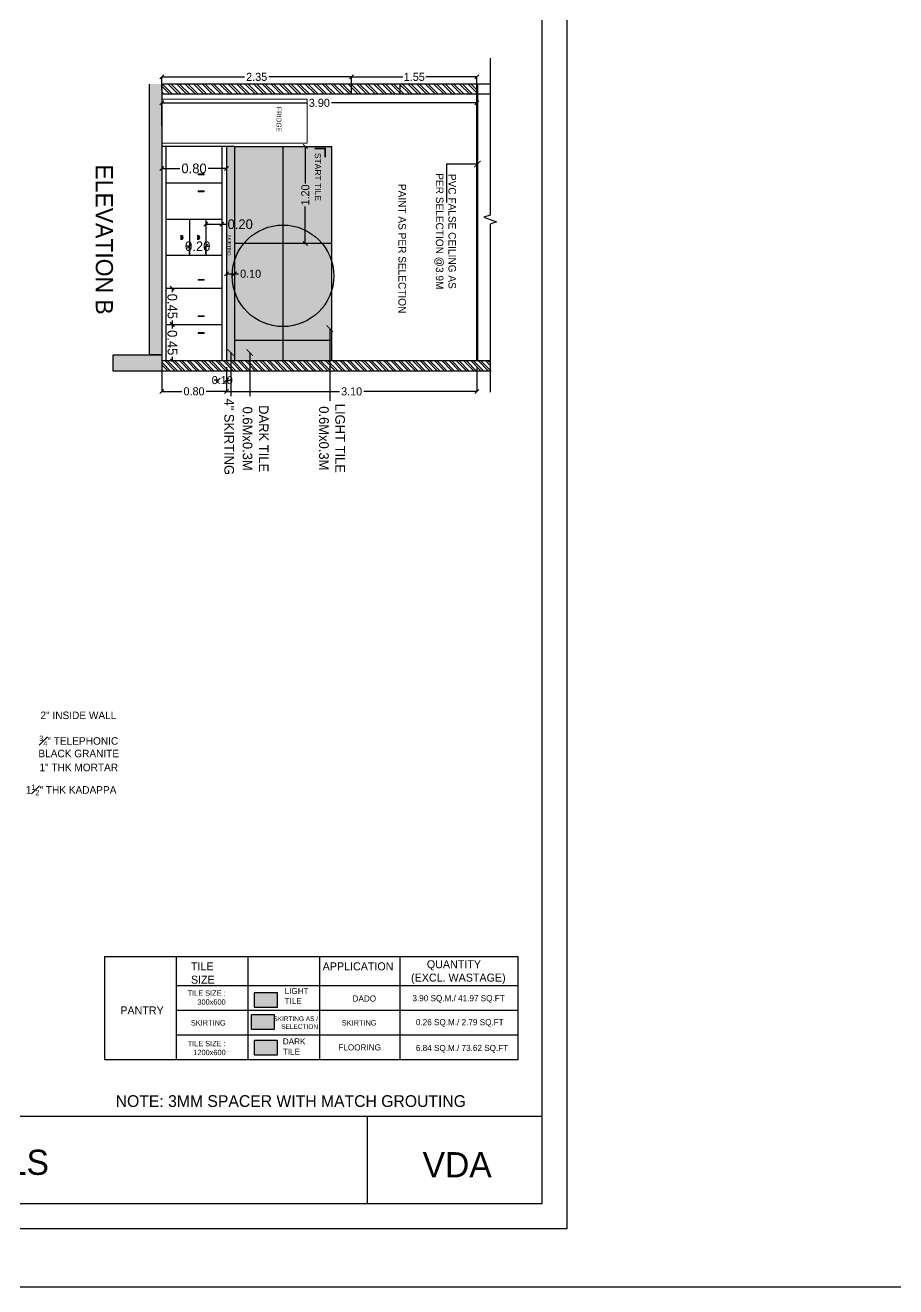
# Model space of a CAD drawing. Header units: metres. Extents: x 494 to 1845, y -666 to 1061.
# Drawn here: x 1408.6 to 1419.37, y 271.75 to 287.36 of the extents above; entities that cross this region are included whole.
import ezdxf

# ---------------------------------------------------------------- set-up
doc = ezdxf.new("R2010")
doc.units = ezdxf.units.M
doc.header["$MEASUREMENT"] = 0
doc.linetypes.add('1', pattern=[0])
doc.layers.get('Defpoints').update_dxf_attribs({"color": 12})
for name, color, linetype, lineweight in [('01 WALL', 7, 'Continuous', 25), ('04 TEXT', 7, 'Continuous', 13), ('ARCHITECTURAL COMMENTS', 2, 'Continuous', 30), ('DIMENSION', 8, 'Continuous', 5), ('Furniture', 8, 'Continuous', 13), ('VDA - WALL PAINTS', 7, 'Continuous', 30), ('VDA-Col-slab', 1, 'Continuous', 30), ('VDA-FURNITURE', 8, 'Continuous', 13), ('VDA-HATCH', 8, 'Continuous', 9), ('VDA-WALL', 250, 'Continuous', 25), ('VDA_LIGHT TILES', 254, 'Continuous', 5)]:
    doc.layers.add(name, color=color, linetype=linetype, lineweight=lineweight)
for name, color, linetype in [('Flooring', 250, 'Continuous'), ('SHEET', 7, 'Continuous'), ('TEXT', 7, 'Continuous'), ('TILES', 4, '1'), ('VDA DIMENSION', 8, 'Continuous'), ('VDA-TEXT', 250, '1'), ('VDA_CEILING', 250, 'Continuous'), ('VDA_WALL BELOW', 8, '1')]:
    doc.layers.add(name, color=color, linetype=linetype)
doc.styles.add('0.2', font='arial.ttf', dxfattribs={"height": 0.2})
doc.styles.add('arial', font='arial.ttf', dxfattribs={"height": 0.3})
doc.styles.add('AutoDCRFont', font='arial.ttf')
doc.styles.add('RS', font='GOTHIC.TTF')
doc.styles.get("Standard").update_dxf_attribs({"font": 'arial.ttf'})
doc.dimstyles.new('Copy of Copy of SMALL', dxfattribs={"dimtxt": 0.125, "dimasz": 0.05, "dimexe": 0, "dimexo": 0.02, "dimgap": 0.02, "dimtad": 0, "dimzin": 0, "dimdsep": 46, "dimtxsty": 'RS', "dimblk": 'OBLIQUE', "dimcen": 2.5, "dimclrd": 8, "dimclre": 8, "dimclrt": 5, "dimadec": 0, "dimazin": 0, "dimtfac": 1, "dimtofl": 0, "dimtmove": 0, "dimatfit": 3, "dimldrblk": 'OBLIQUE', "dimfxl": 0, "dimtolj": 1, "dimtzin": 0, "dimarcsym": 0})
doc.dimstyles.new('SMALL', dxfattribs={"dimtxt": 0.16, "dimasz": 0.05, "dimexe": 0, "dimexo": 0, "dimgap": 0.05, "dimtad": 0, "dimdec": 1, "dimzin": 0, "dimdsep": 46, "dimtxsty": 'RS', "dimblk": 'ARCHTICK', "dimcen": 2.5, "dimclrd": 256, "dimclre": 256, "dimclrt": 5, "dimadec": 0, "dimazin": 0, "dimtfac": 1, "dimtofl": 0, "dimtmove": 0, "dimatfit": 3, "dimldrblk": 'ARCHTICK', "dimfxl": 0, "dimtolj": 1, "dimtzin": 0, "dimarcsym": 0})

# ---------------------------------------------------------------- blocks, each defined once
blk = doc.blocks.new('PB')
at = {"layer": 'VDA-HATCH', "lineweight": 40}
h = blk.add_hatch(color=256, dxfattribs=at)
h.dxf.hatch_style = 1
h.paths.add_polyline_path([(1495.965, 261.215), (1495.765, 261.215), (1495.765, 260.615), (1495.965, 260.615)])
at = {"layer": 'VDA-Col-slab'}
blk.add_lwpolyline([(1495.765, 261.215), (1495.965, 261.215), (1495.965, 260.615), (1495.765, 260.615)], close=True, dxfattribs=at)
blk = doc.blocks.new('_Oblique')
at = {"color": 0, "linetype": 'ByBlock', "lineweight": -2}
blk.add_line((-0.5, -0.5), (0.5, 0.5), dxfattribs=at)
blk = doc.blocks.new('*D797')
at = {"layer": 'Defpoints', "color": 0}
for p in [(1411.09, 283.205), (1414.19, 283.205), (1414.19, 282.828)]:
    blk.add_point(p, dxfattribs=at)
at = {"layer": 'VDA DIMENSION', "color": 8, "lineweight": -2}
for p, q in [((1411.09, 283.128), (1411.09, 282.828)), ((1414.19, 283.128), (1414.19, 282.828)), ((1411.09, 282.828), (1412.489, 282.828)), ((1414.19, 282.828), (1412.79, 282.828))]:
    blk.add_line(p, q, dxfattribs=at)
at = {"layer": 'VDA DIMENSION', "color": 8, "lineweight": -2, "xscale": 0.05, "yscale": 0.05, "zscale": 0.05, "rotation": 180}
blk.add_blockref('_Oblique', (1411.09, 282.828), dxfattribs=at)
at = {"layer": 'VDA DIMENSION', "color": 8, "lineweight": -2, "xscale": 0.05, "yscale": 0.05, "zscale": 0.05}
blk.add_blockref('_Oblique', (1414.19, 282.828), dxfattribs=at)
at = {"layer": 'VDA DIMENSION', "color": 5, "insert": (1412.64, 282.828), "char_height": 0.1, "attachment_point": 5, "style": 'RS'}
blk.add_mtext('\\A1;3.10', dxfattribs=at)
blk = doc.blocks.new('*D798')
at = {"layer": 'Defpoints', "color": 0}
for p in [(1410.99, 282.913), (1411.09, 282.968), (1411.09, 282.913)]:
    blk.add_point(p, dxfattribs=at)
at = {"layer": 'VDA DIMENSION', "color": 8, "lineweight": -2}
for p, q in [((1410.99, 282.968), (1410.94, 282.968)), ((1410.99, 282.933), (1410.99, 282.968)), ((1411.09, 282.933), (1411.09, 282.968)), ((1411.09, 282.968), (1411.14, 282.968))]:
    blk.add_line(p, q, dxfattribs=at)
at = {"layer": 'VDA DIMENSION', "color": 8, "lineweight": -2, "xscale": 0.05, "yscale": 0.05, "zscale": 0.05}
blk.add_blockref('_Oblique', (1410.99, 282.968), dxfattribs=at)
at = {"layer": 'VDA DIMENSION', "color": 8, "lineweight": -2, "xscale": 0.05, "yscale": 0.05, "zscale": 0.05, "rotation": 180}
blk.add_blockref('_Oblique', (1411.09, 282.968), dxfattribs=at)
at = {"layer": 'VDA DIMENSION', "color": 5, "insert": (1411.039, 282.968), "char_height": 0.1, "attachment_point": 5, "style": 'RS'}
blk.add_mtext('\\A1;0.10', dxfattribs=at)
blk = doc.blocks.new('*D799')
at = {"layer": 'Defpoints', "color": 0}
for p in [(1410.29, 283.205), (1411.09, 283.205), (1411.09, 282.829)]:
    blk.add_point(p, dxfattribs=at)
at = {"layer": 'VDA DIMENSION', "color": 8, "lineweight": -2}
for p, q in [((1410.29, 283.129), (1410.29, 282.829)), ((1411.09, 283.129), (1411.09, 282.829)), ((1410.29, 282.829), (1410.539, 282.829)), ((1411.09, 282.829), (1410.84, 282.829))]:
    blk.add_line(p, q, dxfattribs=at)
at = {"layer": 'VDA DIMENSION', "color": 8, "lineweight": -2, "xscale": 0.05, "yscale": 0.05, "zscale": 0.05, "rotation": 180}
blk.add_blockref('_Oblique', (1410.29, 282.829), dxfattribs=at)
at = {"layer": 'VDA DIMENSION', "color": 8, "lineweight": -2, "xscale": 0.05, "yscale": 0.05, "zscale": 0.05}
blk.add_blockref('_Oblique', (1411.09, 282.829), dxfattribs=at)
at = {"layer": 'VDA DIMENSION', "color": 5, "insert": (1410.69, 282.829), "char_height": 0.1, "attachment_point": 5, "style": 'RS'}
blk.add_mtext('\\A1;0.80', dxfattribs=at)
blk = doc.blocks.new('*D800')
at = {"layer": 'Defpoints', "color": 0}
for p in [(1412.64, 286.72), (1410.29, 286.54), (1412.64, 286.54)]:
    blk.add_point(p, dxfattribs=at)
at = {"layer": 'VDA DIMENSION', "color": 8, "lineweight": -2}
for p, q in [((1410.29, 286.56), (1410.29, 286.72)), ((1410.29, 286.72), (1411.315, 286.72)), ((1412.64, 286.72), (1411.615, 286.72)), ((1412.64, 286.56), (1412.64, 286.72))]:
    blk.add_line(p, q, dxfattribs=at)
at = {"layer": 'VDA DIMENSION', "color": 8, "lineweight": -2, "xscale": 0.05, "yscale": 0.05, "zscale": 0.05, "rotation": 180}
blk.add_blockref('_Oblique', (1410.29, 286.72), dxfattribs=at)
at = {"layer": 'VDA DIMENSION', "color": 8, "lineweight": -2, "xscale": 0.05, "yscale": 0.05, "zscale": 0.05}
blk.add_blockref('_Oblique', (1412.64, 286.72), dxfattribs=at)
at = {"layer": 'VDA DIMENSION', "color": 5, "insert": (1411.465, 286.72), "char_height": 0.1, "attachment_point": 5, "style": 'RS'}
blk.add_mtext('\\A1;2.35', dxfattribs=at)
blk = doc.blocks.new('*D801')
at = {"layer": 'Defpoints', "color": 0}
for p in [(1414.19, 286.399), (1410.29, 286.093), (1414.19, 286.093)]:
    blk.add_point(p, dxfattribs=at)
at = {"layer": 'VDA DIMENSION', "color": 8, "lineweight": -2}
for p, q in [((1410.29, 286.113), (1410.29, 286.399)), ((1410.29, 286.399), (1412.089, 286.399)), ((1414.19, 286.399), (1412.39, 286.399)), ((1414.19, 286.113), (1414.19, 286.399))]:
    blk.add_line(p, q, dxfattribs=at)
at = {"layer": 'VDA DIMENSION', "color": 8, "lineweight": -2, "xscale": 0.05, "yscale": 0.05, "zscale": 0.05, "rotation": 180}
blk.add_blockref('_Oblique', (1410.29, 286.399), dxfattribs=at)
at = {"layer": 'VDA DIMENSION', "color": 8, "lineweight": -2, "xscale": 0.05, "yscale": 0.05, "zscale": 0.05}
blk.add_blockref('_Oblique', (1414.19, 286.399), dxfattribs=at)
at = {"layer": 'VDA DIMENSION', "color": 5, "insert": (1412.24, 286.399), "char_height": 0.1, "attachment_point": 5, "style": 'RS'}
blk.add_mtext('\\A1;3.90', dxfattribs=at)
blk = doc.blocks.new('*D802')
at = {"layer": 'Defpoints', "color": 0}
for p in [(1414.19, 286.72), (1412.64, 286.54), (1414.19, 286.54)]:
    blk.add_point(p, dxfattribs=at)
at = {"layer": 'VDA DIMENSION', "color": 8, "lineweight": -2}
for p, q in [((1412.64, 286.56), (1412.64, 286.72)), ((1412.64, 286.72), (1413.273, 286.72)), ((1414.19, 286.72), (1413.557, 286.72)), ((1414.19, 286.56), (1414.19, 286.72))]:
    blk.add_line(p, q, dxfattribs=at)
at = {"layer": 'VDA DIMENSION', "color": 8, "lineweight": -2, "xscale": 0.05, "yscale": 0.05, "zscale": 0.05, "rotation": 180}
blk.add_blockref('_Oblique', (1412.64, 286.72), dxfattribs=at)
at = {"layer": 'VDA DIMENSION', "color": 8, "lineweight": -2, "xscale": 0.05, "yscale": 0.05, "zscale": 0.05}
blk.add_blockref('_Oblique', (1414.19, 286.72), dxfattribs=at)
at = {"layer": 'VDA DIMENSION', "color": 5, "insert": (1413.415, 286.72), "char_height": 0.1, "attachment_point": 5, "style": 'RS'}
blk.add_mtext('\\A1;1.55', dxfattribs=at)
blk = doc.blocks.new('_ArchTick')
at = {"color": 0, "linetype": 'ByBlock', "const_width": 0.15}
blk.add_lwpolyline([(-0.5, -0.5), (0.5, 0.5)], dxfattribs=at)
blk = doc.blocks.new('*D803')
at = {"layer": 'Defpoints', "color": 0}
for p in [(1411.09, 284.284), (1411.19, 284.284), (1411.19, 284.284)]:
    blk.add_point(p, dxfattribs=at)
at = {"layer": 'VDA DIMENSION', "color": 8, "lineweight": -2}
for p, q in [((1411.09, 284.284), (1411.09, 284.284)), ((1411.09, 284.284), (1411.19, 284.284)), ((1411.19, 284.284), (1411.19, 284.284)), ((1411.19, 284.284), (1411.24, 284.284))]:
    blk.add_line(p, q, dxfattribs=at)
at = {"layer": 'VDA DIMENSION', "color": 8, "lineweight": -2, "xscale": 0.05, "yscale": 0.05, "zscale": 0.05, "rotation": 180}
blk.add_blockref('_Oblique', (1411.09, 284.284), dxfattribs=at)
at = {"layer": 'VDA DIMENSION', "color": 8, "lineweight": -2, "xscale": 0.05, "yscale": 0.05, "zscale": 0.05}
blk.add_blockref('_Oblique', (1411.19, 284.284), dxfattribs=at)
at = {"layer": 'VDA DIMENSION', "color": 5, "insert": (1411.39, 284.284), "char_height": 0.1, "attachment_point": 5, "style": 'RS'}
blk.add_mtext('\\A1;0.10', dxfattribs=at)
blk = doc.blocks.new('QEYHWTH-flat-1-flat-1')
at = {"layer": '01 WALL'}
blk.add_hatch(color=41, dxfattribs=at).paths.add_polyline_path([(8348.014, -3556.774), (8348.024, -3556.774), (8348.024, -3556.699), (8348.014, -3556.699)])
at = {"layer": '01 WALL', "lineweight": 0}
for p, q in [((8348.014, -3556.704), (8348.024, -3556.704)), ((8348.014, -3556.731), (8348.024, -3556.731)), ((8348.014, -3556.736), (8348.024, -3556.736)), ((8348.014, -3556.769), (8348.024, -3556.769))]:
    blk.add_line(p, q, dxfattribs=at)
blk.add_lwpolyline([(8348.014, -3556.699), (8348.024, -3556.699), (8348.024, -3556.774), (8348.014, -3556.774)], close=True, dxfattribs=at)
blk = doc.blocks.new('AQYHAT-flat-3-flat-1')
at = {"layer": '01 WALL'}
h = blk.add_hatch(color=41, dxfattribs=at)
h.paths.add_polyline_path([(-4173.286, -1778.756), (-4173.34, -1778.756, -1.095445)])
h.paths.add_polyline_path([(-4173.288, -1778.754), (-4173.338, -1778.754, -1)], flags=16)
h.paths.add_polyline_path([(-4173.288, -1778.754), (-4173.338, -1778.754, -1)], flags=0)
at = {"layer": '01 WALL', "lineweight": 0}
for p, q in [((-4173.34, -1778.756), (-4173.286, -1778.756)), ((-4173.338, -1778.754), (-4173.288, -1778.754))]:
    blk.add_line(p, q, dxfattribs=at)
for radius, start, end in [(0.0275, 354.7841, 185.2159), (0.025, 0, 180)]:
    blk.add_arc((-4173.313, -1778.754), radius, start, end, dxfattribs=at)
blk = doc.blocks.new('*D804')
at = {"layer": 'Defpoints', "color": 0}
for p in [(1410.635, 284.624), (1410.635, 284.509), (1410.835, 284.509)]:
    blk.add_point(p, dxfattribs=at)
at = {"layer": 'VDA DIMENSION', "color": 8, "lineweight": -2}
for p, q in [((1410.635, 284.624), (1410.585, 284.624)), ((1410.635, 284.529), (1410.635, 284.624)), ((1410.835, 284.529), (1410.835, 284.624)), ((1410.835, 284.624), (1410.885, 284.624))]:
    blk.add_line(p, q, dxfattribs=at)
at = {"layer": 'VDA DIMENSION', "color": 8, "lineweight": -2, "xscale": 0.05, "yscale": 0.05, "zscale": 0.05}
blk.add_blockref('_Oblique', (1410.635, 284.624), dxfattribs=at)
at = {"layer": 'VDA DIMENSION', "color": 8, "lineweight": -2, "xscale": 0.05, "yscale": 0.05, "zscale": 0.05, "rotation": 180}
blk.add_blockref('_Oblique', (1410.835, 284.624), dxfattribs=at)
at = {"layer": 'VDA DIMENSION', "color": 5, "insert": (1410.735, 284.624), "char_height": 0.12, "attachment_point": 5, "style": 'RS'}
blk.add_mtext('\\A1;0.20', dxfattribs=at)
blk = doc.blocks.new('*D805')
at = {"layer": 'Defpoints', "color": 0}
for p in [(1410.29, 285.605), (1411.09, 285.605), (1411.09, 285.587)]:
    blk.add_point(p, dxfattribs=at)
at = {"layer": 'VDA DIMENSION', "color": 8, "lineweight": -2}
for p, q in [((1410.29, 285.587), (1410.29, 285.587)), ((1410.29, 285.587), (1410.513, 285.587)), ((1411.09, 285.587), (1410.866, 285.587)), ((1411.09, 285.587), (1411.09, 285.587))]:
    blk.add_line(p, q, dxfattribs=at)
at = {"layer": 'VDA DIMENSION', "color": 8, "lineweight": -2, "xscale": 0.05, "yscale": 0.05, "zscale": 0.05, "rotation": 180}
blk.add_blockref('_Oblique', (1410.29, 285.587), dxfattribs=at)
at = {"layer": 'VDA DIMENSION', "color": 8, "lineweight": -2, "xscale": 0.05, "yscale": 0.05, "zscale": 0.05}
blk.add_blockref('_Oblique', (1411.09, 285.587), dxfattribs=at)
at = {"layer": 'VDA DIMENSION', "color": 5, "insert": (1410.69, 285.587), "char_height": 0.12, "attachment_point": 5, "style": 'RS'}
blk.add_mtext('\\A1;0.80', dxfattribs=at)
blk = doc.blocks.new('*D806')
at = {"layer": 'Defpoints', "color": 0}
for p in [(1411.034, 284.897), (1410.835, 284.885), (1411.034, 284.885)]:
    blk.add_point(p, dxfattribs=at)
at = {"layer": 'VDA DIMENSION', "color": 8, "lineweight": -2}
for p, q in [((1410.835, 284.897), (1410.835, 284.897)), ((1410.835, 284.897), (1411.034, 284.897)), ((1411.034, 284.897), (1411.034, 284.897)), ((1411.034, 284.897), (1411.084, 284.897))]:
    blk.add_line(p, q, dxfattribs=at)
at = {"layer": 'VDA DIMENSION', "color": 8, "lineweight": -2, "xscale": 0.05, "yscale": 0.05, "zscale": 0.05, "rotation": 180.0000000000491}
blk.add_blockref('_Oblique', (1410.835, 284.897), dxfattribs=at)
at = {"layer": 'VDA DIMENSION', "color": 8, "lineweight": -2, "xscale": 0.05, "yscale": 0.05, "zscale": 0.05}
blk.add_blockref('_Oblique', (1411.034, 284.897), dxfattribs=at)
at = {"layer": 'VDA DIMENSION', "color": 5, "insert": (1411.261, 284.897), "char_height": 0.12, "attachment_point": 5, "style": 'RS'}
blk.add_mtext('\\A1;0.20', dxfattribs=at)
blk = doc.blocks.new('*D814')
at = {"layer": 'Defpoints', "color": 0}
for p in [(1410.388, 284.105), (1410.419, 284.106), (1410.392, 283.655)]:
    blk.add_point(p, dxfattribs=at)
at = {"layer": 'VDA DIMENSION', "color": 8, "lineweight": -2}
for p, q in [((1410.408, 284.105), (1410.419, 284.106)), ((1410.419, 284.106), (1410.419, 284.056)), ((1410.412, 283.655), (1410.423, 283.656)), ((1410.423, 283.656), (1410.422, 283.705))]:
    blk.add_line(p, q, dxfattribs=at)
at = {"layer": 'VDA DIMENSION', "color": 8, "lineweight": -2, "xscale": 0.05000000000000001, "yscale": 0.05000000000000001, "zscale": 0.05000000000000001}
for p, rotation in [((1410.419, 284.106), 90.49997187338958), ((1410.423, 283.656), 270.4999718733896)]:
    blk.add_blockref('_Oblique', p, dxfattribs=dict(at, rotation=rotation))
at = {"layer": 'VDA DIMENSION', "color": 5, "insert": (1410.421, 283.881), "char_height": 0.12, "attachment_point": 5, "rotation": 270.5, "style": 'RS'}
blk.add_mtext('\\A1;0.45', dxfattribs=at)
blk = doc.blocks.new('*D815')
at = {"layer": 'Defpoints', "color": 0}
for p in [(1410.388, 283.655), (1410.419, 283.656), (1410.392, 283.205)]:
    blk.add_point(p, dxfattribs=at)
at = {"layer": 'VDA DIMENSION', "color": 8, "lineweight": -2}
for p, q in [((1410.408, 283.655), (1410.419, 283.656)), ((1410.419, 283.656), (1410.419, 283.606)), ((1410.412, 283.205), (1410.423, 283.206)), ((1410.423, 283.206), (1410.422, 283.255))]:
    blk.add_line(p, q, dxfattribs=at)
at = {"layer": 'VDA DIMENSION', "color": 8, "lineweight": -2, "xscale": 0.05000000000000001, "yscale": 0.05000000000000001, "zscale": 0.05000000000000001}
for p, rotation in [((1410.419, 283.656), 90.49997187338958), ((1410.423, 283.206), 270.4999718733896)]:
    blk.add_blockref('_Oblique', p, dxfattribs=dict(at, rotation=rotation))
at = {"layer": 'VDA DIMENSION', "color": 5, "insert": (1410.421, 283.431), "char_height": 0.12, "attachment_point": 5, "rotation": 270.5, "style": 'RS'}
blk.add_mtext('\\A1;0.45', dxfattribs=at)
blk = doc.blocks.new('*D825')
at = {"layer": 'Defpoints', "color": 0}
for p in [(1412.067, 285.859), (1412.075, 285.859), (1412.075, 284.659)]:
    blk.add_point(p, dxfattribs=at)
at = {"layer": 'VDA DIMENSION', "color": 8, "lineweight": -2}
for p, q in [((1412.067, 285.859), (1412.067, 285.859)), ((1412.067, 285.859), (1412.067, 285.402)), ((1412.067, 284.659), (1412.067, 285.116)), ((1412.067, 284.659), (1412.067, 284.659))]:
    blk.add_line(p, q, dxfattribs=at)
at = {"layer": 'VDA DIMENSION', "color": 8, "lineweight": -2, "xscale": 0.05, "yscale": 0.05, "zscale": 0.05}
for p, rotation in [((1412.067, 285.859), 90), ((1412.067, 284.659), 270)]:
    blk.add_blockref('_Oblique', p, dxfattribs=dict(at, rotation=rotation))
at = {"layer": 'VDA DIMENSION', "color": 5, "insert": (1412.067, 285.259), "char_height": 0.1, "attachment_point": 5, "rotation": 90, "style": 'RS'}
blk.add_mtext('\\A1;1.20', dxfattribs=at)

msp = doc.modelspace()

# ---------------------------------------------------------------- hatches: boundary and pattern name
at = {"layer": 'VDA-HATCH', "lineweight": 40}
h = msp.add_hatch(color=256, dxfattribs=at)
h.dxf.hatch_style = 1
h.paths.add_polyline_path([(1410.2898, 286.6303), (1410.2898, 283.2803), (1410.1398, 283.2803), (1410.1398, 286.6303)])
at = {"layer": 'VDA-HATCH', "lineweight": 0}
h = msp.add_hatch(dxfattribs=at)
h.set_pattern_fill('ANSI32', color=8, scale=0.2, angle=270)
h.set_pattern_definition([(315, (894.239085, 2170.51766), (0.0530330086, 0.0530330086), []), (315, (894.239085, 2170.482305), (0.0530330086, 0.0530330086), [])])
h.paths.add_polyline_path([(1410.2898, 286.6303), (1412.6398, 286.6303), (1412.6398, 286.5053), (1410.2898, 286.5053)])
h.paths.add_polyline_path([(1413.2398, 286.6303), (1413.2398, 286.5053), (1414.1898, 286.5053), (1414.1898, 286.6303)])
h.paths.add_polyline_path([(1412.6398, 286.6303), (1412.6398, 286.5053), (1413.2398, 286.5053), (1413.2398, 286.6303)])
h.paths.add_polyline_path([(1410.8609, 286.1674), (1410.8609, 286.5432), (1410.9866, 286.5432), (1410.9866, 286.1674)], flags=9)
at = {"layer": 'VDA-HATCH', "linetype": 'ByBlock', "true_color": 0x575757}
h = msp.add_hatch(color=251, dxfattribs=at)
h.dxf.hatch_style = 1
h.paths.add_polyline_path([(1411.0898, 285.8593), (1411.0898, 283.2053), (1411.1898, 283.2053), (1411.1898, 285.8593)])
at = {"layer": 'VDA-HATCH'}
h = msp.add_hatch(dxfattribs=at)
h.set_pattern_fill('ANSI32', color=256, scale=0.17, angle=270)
h.set_pattern_definition([(315, (1134.017157, 1694.34623), (0.0450780573, 0.0450780573), []), (315, (1134.017157, 1694.316175), (0.0450780573, 0.0450780573), [])])
h.paths.add_polyline_path([(1414.3544, 283.0803), (1410.2898, 283.0803), (1410.2898, 283.2053), (1414.3544, 283.2053)])
at = {"layer": 'VDA-HATCH', "linetype": 'ByBlock', "true_color": 0x575757}
h = msp.add_hatch(color=251, dxfattribs=at)
h.dxf.hatch_style = 1
h.paths.add_polyline_path([(1411.4006, 275.1202), (1411.6796, 275.1202), (1411.6796, 274.9342), (1411.4006, 274.9342)])
at = {"layer": 'VDA-HATCH', "lineweight": 30, "true_color": 0xfcf1d4}
h = msp.add_hatch(color=7, dxfattribs=at)
h.dxf.hatch_style = 1
h.paths.add_polyline_path([(1411.439, 274.8014), (1411.718, 274.8014), (1411.718, 274.6154), (1411.439, 274.6154)])
at = {"layer": 'VDA_LIGHT TILES'}
h = msp.add_hatch(color=253, dxfattribs=at)
h.dxf.hatch_style = 1
h.paths.add_polyline_path([(1411.1898, 283.2053), (1412.3898, 283.2053), (1412.3898, 285.8593), (1411.1898, 285.8593)])
h = msp.add_hatch(color=253, dxfattribs=at)
h.dxf.hatch_style = 1
h.paths.add_polyline_path([(1411.439, 275.3924), (1411.718, 275.3924), (1411.718, 275.2064), (1411.439, 275.2064)])

# ---------------------------------------------------------------- linework, layer by layer
at = {"color": 6}
msp.add_lwpolyline([(1396.8506, 271.7492), (1440.7053, 271.7492), (1440.7053, 300.0584), (1396.8506, 300.0584)], close=True, dxfattribs=at)
at = {"layer": '01 WALL'}
for p, q in [((1411.1898, 285.8593), (1410.2898, 285.8593, 0)), ((1410.3398, 285.8593), (1410.3398, 283.2053, 0)), ((1411.1898, 285.8593), (1410.4198, 285.8593, 0)), ((1411.0342, 285.8593), (1411.0342, 283.2053, 0)), ((1411.0898, 285.8593), (1411.0898, 283.2053, 0)), ((1411.1898, 285.8593), (1411.1898, 283.2053, 0)), ((1410.6353, 284.9593), (1410.6353, 284.5093, 0)), ((1410.8353, 284.9593), (1410.8353, 284.5093, 0)), ((1398.2684, 273.8607), (1414.9977, 273.8607, 0)), ((1412.8339, 273.8607), (1412.8339, 272.7801, 0))]:
    msp.add_line(p, q, dxfattribs=at)
at = {"layer": '01 WALL', "color": 23, "const_width": 0.02}
msp.add_lwpolyline([(1412.3109, 285.7258), (1412.3109, 285.8349), (1412.1821, 285.8349)], dxfattribs=at)
at = {"layer": '01 WALL'}
for points in [[(1410.3398, 285.4093), (1411.0342, 285.4093)], [(1410.3398, 284.9593), (1411.0342, 284.9593)], [(1411.0342, 284.5093), (1410.3398, 284.5093)], [(1410.3398, 284.1053), (1411.0342, 284.1053)], [(1410.3398, 283.6553), (1411.0342, 283.6553)]]:
    msp.add_lwpolyline(points, dxfattribs=at)
at = {"layer": 'ARCHITECTURAL COMMENTS'}
msp.add_circle((1411.7898, 284.2587), 0.6285, dxfattribs=at)
at = {"layer": 'Flooring', "color": 0}
for p, q in [((1414.6995, 275.8332), (1409.5811, 275.8332, 0)), ((1409.5811, 275.8332), (1409.5811, 274.5562, 0)), ((1410.4698, 275.8332), (1410.4698, 274.5562, 0)), ((1411.3585, 274.5562), (1411.3585, 275.8332, 0)), ((1412.2472, 274.5562), (1412.2472, 275.8332, 0)), ((1413.2373, 275.8332), (1413.2373, 274.5562, 0)), ((1414.6995, 275.4726), (1410.4698, 275.4726, 0)), ((1414.6995, 275.1671), (1410.4698, 275.1671, 0)), ((1414.6995, 274.8616), (1410.4698, 274.8616, 0)), ((1414.6995, 274.5562), (1409.5811, 274.5562, 0))]:
    msp.add_line(p, q, dxfattribs=at)
msp.add_lwpolyline([(1414.6995, 274.5562), (1414.6995, 275.8332)], dxfattribs=at)
for points in [[(1411.439, 275.3924), (1411.718, 275.3924), (1411.718, 275.2064), (1411.439, 275.2064)], [(1411.4006, 275.1202), (1411.6796, 275.1202), (1411.6796, 274.9342), (1411.4006, 274.9342)], [(1411.439, 274.8014), (1411.718, 274.8014), (1411.718, 274.6154), (1411.439, 274.6154)]]:
    msp.add_lwpolyline(points, close=True, dxfattribs=at)
at = {"layer": 'SHEET'}
for points in [[(1415.3058, 297.0035), (1397.9603, 297.0035), (1397.9603, 272.472), (1415.3058, 272.472)], [(1414.9977, 296.6954), (1398.2684, 296.6954), (1398.2684, 272.7801), (1414.9977, 272.7801)]]:
    msp.add_lwpolyline(points, close=True, dxfattribs=at)
at = {"layer": 'TILES', "color": 143, "linetype": 'ByBlock'}
for p, q in [((1411.1898, 285.8593), (1412.3898, 285.8593, 0)), ((1411.1898, 285.8593), (1411.1898, 283.2053, 0)), ((1411.7898, 285.8593), (1411.7898, 283.2053, 0)), ((1412.3898, 285.8593), (1412.3898, 283.2053, 0)), ((1412.3898, 284.6593), (1411.1898, 284.6593)), ((1412.3898, 283.4593), (1411.1898, 283.4593))]:
    msp.add_line(p, q, dxfattribs=at)
at = {"layer": 'VDA-Col-slab'}
msp.add_line((1410.2898, 283.0803), (1409.6898, 283.0803, 0), dxfattribs=at)
msp.add_lwpolyline([(1410.2898, 286.6303), (1410.2898, 283.2803), (1410.1398, 283.2803), (1410.1398, 286.6303)], dxfattribs=at)
at = {"layer": 'VDA-FURNITURE', "color": 250}
msp.add_lwpolyline([(1412.0898, 286.4464), (1412.0898, 285.9004), (1410.2898, 285.9004), (1410.2898, 286.4464)], close=True, dxfattribs=at)
at = {"layer": 'VDA-WALL'}
for p, q in [((1414.3544, 286.6303), (1410.2898, 286.6303, 0)), ((1414.3544, 286.5053), (1410.2898, 286.5053, 0)), ((1414.3544, 283.2053), (1410.2898, 283.2053, 0)), ((1414.3648, 283.0803), (1409.7398, 283.0803, 0))]:
    msp.add_line(p, q, dxfattribs=at)
msp.add_lwpolyline([(1414.2003, 286.5053), (1414.2003, 286.6303)], dxfattribs=at)
at = {"layer": 'VDA_CEILING'}
for p, q in [((1414.1898, 283.2053), (1414.1898, 286.6303, 0)), ((1414.2003, 283.2053), (1414.2003, 286.6303, 0))]:
    msp.add_line(p, q, dxfattribs=at)
msp.add_lwpolyline([(1414.3544, 286.9501), (1414.3544, 285.0111), (1414.2758, 284.9825), (1414.4331, 284.9252), (1414.3544, 284.8966), (1414.3544, 282.8207)], dxfattribs=at)
at = {"layer": 'VDA_WALL BELOW'}
for p, q in [((1412.6398, 286.5053), (1412.6398, 286.6303, 0)), ((1413.2398, 286.5053), (1413.2398, 286.6303, 0))]:
    msp.add_line(p, q, dxfattribs=at)

# ---------------------------------------------------------------- block references
at = {"layer": 'DIMENSION', "rotation": 270}
msp.add_blockref('PB', (1149.0747, 1779.0454), dxfattribs=at)
at = {"layer": 'VDA - WALL PAINTS', "rotation": 270}
for name, p in [('QEYHWTH-flat-1-flat-1', (4967.5149, 8633.533)), ('AQYHAT-flat-3-flat-1', (3189.2833, -3888.5788)), ('AQYHAT-flat-3-flat-1', (3189.4869, -3888.5788)), ('QEYHWTH-flat-1-flat-1', (4967.5149, 8632.2289)), ('QEYHWTH-flat-1-flat-1', (4967.5149, 8631.7789))]:
    msp.add_blockref(name, p, dxfattribs=at)
at = {"layer": 'VDA - WALL PAINTS', "xscale": -1, "rotation": 270.0001017466833}
for p in [(4967.5297, -8062.7081), (4967.5297, -8064.4621)]:
    msp.add_blockref('QEYHWTH-flat-1-flat-1', p, dxfattribs=at)

# ---------------------------------------------------------------- texts
at = {"layer": '01 WALL', "insert": (1411.147, 284.6391), "char_height": 0.04, "width": 1.267281, "attachment_point": 2, "rotation": 270}
msp.add_mtext('{\\fCentury Gothic|b0|i0|c0|p34;SKIRTING}', dxfattribs=at)
at = {"layer": '04 TEXT', "attachment_point": 1}
for s, insert, char_height, width in [('{\\fCentury Gothic|b0|i0|c0|p34;\\C1; NOTE: 3MM SPACER WITH MATCH GROUTING}', (1409.6665, 274.1196), 0.145479, 7.522286), ('{\\fCentury Gothic|b0|i0|c0|p34;RKH MANGALAM SALES OFFICE - PANTRY DETAILS}', (1398.5215, 273.445), 0.310921, 17.197715), ('{\\fCentury Gothic|b0|i0|c0|p34;VDA}', (1413.5185, 273.415), 0.310921, 17.197715)]:
    msp.add_mtext(s, dxfattribs=dict(at, insert=insert, char_height=char_height, width=width))
at = {"layer": 'Flooring', "color": 0, "attachment_point": 1}
for s, insert, char_height, width in [('{\\fCentury Gothic|b0|i0|c0|p34;\\C0;TILE SIZE}', (1410.652, 275.7635), 0.099022, 0.532706), ('{\\fCentury Gothic|b0|i0|c0|p34;\\C0;APPLICATION}', (1412.2817, 275.7635), 0.099022, 0.955591), ('{\\fCentury Gothic|b0|i0|c0|p34;\\W5.30809;  \\W1;QUANTITY ^J\\W5.30809; \\W1;(EXCL. WASTAGE)}', (1413.1801, 275.7893), 0.099022, 1.506527), ('{\\fCentury Gothic|b0|i0|c0|p34;LIGHT TILE}', (1411.8108, 275.4471), 0.075318, 0.109742), ('{\\fCentury Gothic|b0|i0|c0|p34;PANTRY}', (1409.7776, 275.2186), 0.099022, 0.532706), ('{\\fCentury Gothic|b0|i0|c0|p34;DADO}', (1412.6518, 275.3535), 0.075318, 0.109742), ('{\\fCentury Gothic|b0|i0|c0|p34;DARK TILE}', (1411.7883, 274.8229), 0.075318, 0.109742), ('{\\fCentury Gothic|b0|i0|c0|p34;FLOORING}', (1412.476, 274.7486), 0.075318, 0.109742)]:
    msp.add_mtext(s, dxfattribs=dict(at, insert=insert, char_height=char_height, width=width))
at = {"layer": 'Flooring', "color": 0, "attachment_point": 9, "rotation": 0}
for s, insert, char_height, width in [('{\\fCentury Gothic|b0|i0|c0|p34;TILE SIZE :\\P300x600}', (1411.0814, 275.2389), 0.066015, 0.871806), ('{\\fCentury Gothic|b0|i0|c0|p34;SKIRTING AS / SELECTION}', (1412.2251, 274.9384), 0.058275, 0.769596), ('{\\fCentury Gothic|b0|i0|c0|p34;SKIRTING}', (1411.0814, 274.981), 0.066015, 0.871806), ('{\\fCentury Gothic|b0|i0|c0|p34;SKIRTING}', (1412.9479, 274.981), 0.066015, 0.871806), ('{\\fCentury Gothic|b0|i0|c0|p34;TILE SIZE :\\P1200x600}', (1411.0814, 274.6146), 0.066015, 0.871806)]:
    msp.add_mtext(s, dxfattribs=dict(at, insert=insert, char_height=char_height, width=width))
at = {"layer": 'Furniture', "color": 5, "char_height": 0.075318, "width": 1.42735, "attachment_point": 1}
for s, insert in [('\\pt10;{\\fCentury Gothic|b0|i0|c0|p34;3.90 SQ.M./ 41.97 SQ.FT}', (1413.3922, 275.3578)), ('{\\fCentury Gothic|b0|i0|c0|p34;\\C0;0.26 SQ.M./ 2.79 SQ.FT}', (1413.4351, 275.0609)), ('{\\fCentury Gothic|b0|i0|c0|p34;\\C0;6.84 SQ.M./ 73.62 SQ.FT}', (1413.4351, 274.7421))]:
    msp.add_mtext(s, dxfattribs=dict(at, insert=insert))
at = {"layer": 'TEXT', "lineweight": 0, "insert": (1411.7706, 286.1928), "char_height": 0.059681, "width": 0.756191, "attachment_point": 2, "rotation": 270}
msp.add_mtext('{\\fCentury Gothic|b0|i0|c0|p34;FRIDGE }', dxfattribs=at)
at = {"layer": 'VDA-TEXT', "color": 7, "insert": (1412.2598, 285.9211), "char_height": 0.075, "width": 0.876781, "attachment_point": 1, "rotation": 270, "style": 'arial'}
msp.add_mtext('\\pi0.14195;START TILE ', dxfattribs=at)
at = {"layer": 'VDA-TEXT', "color": 250, "lineweight": 25, "ltscale": 111, "attachment_point": 2, "rotation": 270, "style": 'AutoDCRFont'}
for s, insert, char_height, width in [('{\\fCentury Gothic|b0|i0|c0|p34;ELEVATION B}', (1409.6866, 284.707), 0.212026, 1.971328), ('{\\fCentury Gothic|b0|i0|c0|p34;PVC FALSE CEILING AS }{\\fCentury Gothic|b0|i0|c0|p34;PER SELECTION @3.9M}', (1413.9312, 284.809), 0.0933333, 1.533672), ('{\\fCentury Gothic|b0|i0|c0|p34;PAINT AS PER SELECTION}', (1413.3128, 284.595), 0.093333, 1.533672)]:
    msp.add_mtext(s, dxfattribs=dict(at, insert=insert, char_height=char_height, width=width))
at = {"layer": 'VDA-TEXT', "char_height": 0.12, "rotation": 270, "style": '0.2'}
for s, insert, width, attachment_point in [('{\\fCentury Gothic|b0|i0|c0|p34;4" SKIRTING}', (1411.1848, 282.2673), 2.015403, 2), ('{\\fCentury Gothic|b0|i0|c0|p34;DARK TILE \\P0.6Mx0.3M}', (1411.2902, 282.2438), 1.394661, 8), ('{\\fCentury Gothic|b0|i0|c0|p34;LIGHT TILE \\P0.6Mx0.3M', (1412.2354, 282.2475), 1.394661, 8)]:
    msp.add_mtext(s, dxfattribs=dict(at, insert=insert, width=width, attachment_point=attachment_point))
at = {"layer": 'VDA-TEXT', "color": 250, "lineweight": 25, "ltscale": 111, "width": 1.305092, "attachment_point": 2, "style": 'AutoDCRFont'}
for s, insert, char_height in [('{\\A1;\\fCentury Gothic|b0|i0|c0|p34;2" INSIDE WALL}', (1409.2591, 278.867), 0.093333), ('{\\A1;\\fCentury Gothic|b0|i0|c0|p34;\\H0.70000x;\\S3#4;}{\\A1;\\fCentury Gothic|b0|i0|c0|p34;" TELEPHONIC }{\\A1;\\fCentury Gothic|b0|i0|c0|p34;BLACK GRANITE}', (1409.2635, 278.5685), 0.0933333), ('{\\A1;\\fCentury Gothic|b0|i0|c0|p34;1" THK MORTAR}', (1409.2635, 278.2221), 0.093333), ('{\\A1;\\fCentury Gothic|b0|i0|c0|p34;1{\\A1;\\fCentury Gothic|b0|i0|c0|p34;\\H0.70000x;\\S1#2;}" THK KADAPPA}', (1409.169, 277.9626), 0.0933333)]:
    msp.add_mtext(s, dxfattribs=dict(at, insert=insert, char_height=char_height))

# ---------------------------------------------------------------- dimensions: what is measured, and where the dimension line sits
at = {"layer": 'VDA DIMENSION'}
for base, p1, p2, picture, middle in [((1412.6398, 286.7203, -0.0014), (1410.2898, 286.5402, 0), (1412.6398, 286.5402, 0), '*D800', (1411.4648, 286.7203, -0.0014)), ((1414.1898, 286.7203, -0.0014), (1412.6398, 286.5402, -0.0014), (1414.1898, 286.5402, -0.0014), '*D802', (1413.4148, 286.7203, -0.0014)), ((1414.1898, 286.3988, -0.0014), (1410.2898, 286.0929, -0.0014), (1414.1898, 286.0929, 0), '*D801', (1412.2398, 286.3988, -0.0014)), ((1411.1898, 284.2841, -0.0038), (1411.0898, 284.2841, 0), (1411.1898, 284.2841, 0), '*D803', (1411.3903, 284.2841, -0.0038)), ((1411.0898, 282.8286, -0.0014), (1410.2898, 283.2053, 0), (1411.0898, 283.2053, 0), '*D799', (1410.6898, 282.8286, -0.0014)), ((1414.1898, 282.8283, 0), (1411.0898, 283.2053, 0), (1414.1898, 283.2053), '*D797', (1412.6398, 282.8283, 0))]:
    dim = msp.add_linear_dim(base=base, p1=p1, p2=p2, dimstyle='Copy of Copy of SMALL', override={"dimtxt": 0.1, "dimblk": 'Oblique'}, dxfattribs=at)
    dim.commit()
    dim.dimension.update_dxf_attribs({"geometry": picture, "text_midpoint": middle})
dim = msp.add_linear_dim(base=(1412.0668, 285.8593), p1=(1412.0745, 284.6593), p2=(1412.0745, 285.8593, 0), angle=90, dimstyle='Copy of Copy of SMALL', override={"dimtxt": 0.1, "dimblk": 'Oblique'}, dxfattribs=at)
dim.commit()
dim.dimension.update_dxf_attribs({"geometry": '*D825', "text_midpoint": (1412.0668, 285.2593)})
for p1, p2, distance, picture, middle in [((1410.2898, 285.6053, 0), (1411.0898, 285.6053, 0), -0.0183, '*D805', (1410.6898, 285.5869, 0)), ((1410.8353, 284.8845, 0), (1411.0342, 284.8845, 0), 0.0122, '*D806', (1411.2609, 284.8967, 0)), ((1410.3918, 283.6553, 0), (1410.3879, 284.1053, 0), -0.031, '*D814', (1410.4208, 283.8806, 0)), ((1410.3918, 283.2053, 0), (1410.3879, 283.6553, 0), -0.031, '*D815', (1410.4208, 283.4306, 0))]:
    dim = msp.add_aligned_dim(p1=p1, p2=p2, distance=distance, dimstyle='Copy of Copy of SMALL', override={"dimtxt": 0.12, "dimblk": 'Oblique'}, dxfattribs=at)
    dim.commit()
    dim.dimension.update_dxf_attribs({"geometry": picture, "text_midpoint": middle})
dim = msp.add_linear_dim(base=(1410.6353, 284.624, 0), p1=(1410.8353, 284.5093, 0), p2=(1410.6353, 284.5093, 0), angle=180, dimstyle='Copy of Copy of SMALL', override={"dimtxt": 0.12, "dimblk": 'Oblique'}, dxfattribs=at)
dim.commit()
dim.dimension.update_dxf_attribs({"geometry": '*D804', "text_midpoint": (1410.7353, 284.624, 0), "dimtype": 161})
dim = msp.add_linear_dim(base=(1411.0898, 282.9684, -0.0014), p1=(1410.9898, 282.9128, -0.0002), p2=(1411.0898, 282.9128, -0.0014), dimstyle='Copy of Copy of SMALL', override={"dimtxt": 0.1, "dimblk": 'Oblique'}, dxfattribs=at)
dim.commit()
dim.dimension.update_dxf_attribs({"geometry": '*D798', "text_midpoint": (1411.039, 282.9684, -0.0014), "dimtype": 160})

# ---------------------------------------------------------------- leaders
msp.add_leader([(1414.195, 285.6412, 0.0013), (1413.8118, 285.6409, 0.0013), (1413.812, 285.1648, 0.0013)], dimstyle='SMALL', override={"dimasz": 0.08, "dimfxl": 0.3, "dimarcsym": 1})
at = {"color": 1}
for points in [[(1412.3682, 283.6049, 0.0013), (1412.3682, 282.7123, 0.0013)], [(1411.144, 283.3086, 0.0013), (1411.144, 282.768, 0.0013)], [(1411.3806, 283.3086, 0.0013), (1411.3806, 282.768, 0.0013)]]:
    msp.add_leader(points, dimstyle='SMALL', override={"dimasz": 0.08, "dimfxl": 0.3, "dimarcsym": 1}, dxfattribs=at)

doc.saveas('drawing.dxf')
